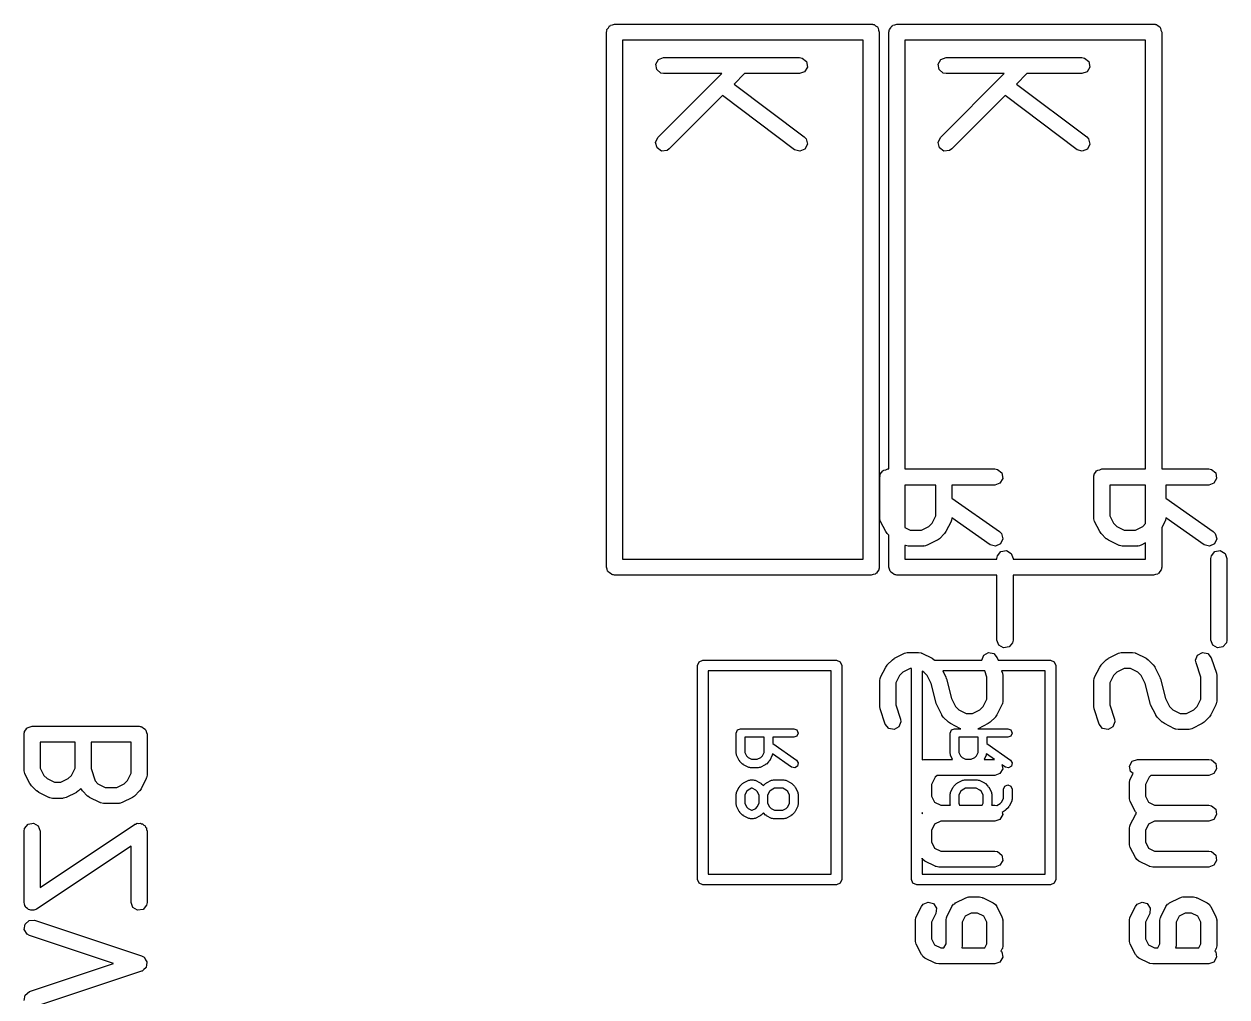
# Model space of a CAD drawing. Extents: x 0.58 to 2.6, y 0.2 to 2.14.
# Drawn here: x 2.1622 to 2.6049, y 1.7867 to 2.1447 of the extents above; entities that cross this region are included whole.
import ezdxf

# ---------------------------------------------------------------- set-up
doc = ezdxf.new("R2010")
doc.units = 0
doc.header["$MEASUREMENT"] = 0
doc.layers.add('BLACK', color=7, linetype='CONTINUOUS')

msp = doc.modelspace()

# ---------------------------------------------------------------- linework, layer by layer
at = {"layer": 'BLACK', "linetype": 'CONTINUOUS'}
for p, q in [((2.37675, 2.14274), (2.37725, 2.14333)), ((2.37725, 2.14333), (2.37763, 2.14399)), ((2.37763, 2.14399), (2.37788, 2.14409)), ((2.37788, 2.14409), (2.37805, 2.14429)), ((2.37805, 2.14429), (2.37881, 2.14442)), ((2.37881, 2.14442), (2.37953, 2.14469)), ((2.37953, 2.14469), (2.47402, 2.14469)), ((2.47402, 2.14469), (2.4744, 2.14462)), ((2.4744, 2.14462), (2.47453, 2.14464)), ((2.47453, 2.14464), (2.47464, 2.14457)), ((2.47464, 2.14457), (2.47503, 2.14451)), ((2.47503, 2.14451), (2.47561, 2.14401)), ((2.47561, 2.14401), (2.47628, 2.14363)), ((2.47628, 2.14363), (2.47637, 2.14338)), ((2.47637, 2.14338), (2.47657, 2.14321)), ((2.47657, 2.14321), (2.47671, 2.14245)), ((2.48069, 2.14274), (2.48118, 2.14333)), ((2.48118, 2.14333), (2.48157, 2.14399)), ((2.48157, 2.14399), (2.48182, 2.14409)), ((2.48182, 2.14409), (2.48199, 2.14429)), ((2.48199, 2.14429), (2.48274, 2.14442)), ((2.48274, 2.14442), (2.48346, 2.14469)), ((2.48346, 2.14469), (2.57795, 2.14469)), ((2.57795, 2.14469), (2.57834, 2.14462)), ((2.57834, 2.14462), (2.57847, 2.14464)), ((2.57847, 2.14464), (2.57858, 2.14457)), ((2.57858, 2.14457), (2.57896, 2.14451)), ((2.57896, 2.14451), (2.57955, 2.14401)), ((2.57955, 2.14401), (2.58021, 2.14363)), ((2.58021, 2.14363), (2.58031, 2.14338)), ((2.58031, 2.14338), (2.58051, 2.14321)), ((2.58051, 2.14321), (2.58064, 2.14245)), ((2.37657, 2.14173), (2.37664, 2.14212)), ((2.37657, 1.94488), (2.37657, 2.14173)), ((2.37662, 2.14225), (2.37669, 2.14236)), ((2.37664, 2.14212), (2.37662, 2.14225)), ((2.37669, 2.14236), (2.37675, 2.14274)), ((2.38248, 2.13878), (2.38248, 1.94783)), ((2.47106, 2.13878), (2.38248, 2.13878)), ((2.47106, 1.94783), (2.47106, 2.13878)), ((2.47671, 2.14245), (2.47697, 2.14173)), ((2.47697, 2.14173), (2.47697, 1.94488)), ((2.48051, 2.14173), (2.48058, 2.14212)), ((2.48051, 1.98098), (2.48051, 2.14173)), ((2.48056, 2.14225), (2.48062, 2.14236)), ((2.48058, 2.14212), (2.48056, 2.14225)), ((2.48062, 2.14236), (2.48069, 2.14274)), ((2.48642, 2.13878), (2.48642, 1.98098)), ((2.575, 2.13878), (2.48642, 2.13878)), ((2.575, 1.98098), (2.575, 2.13878)), ((2.58064, 2.14245), (2.58091, 2.14173)), ((2.58091, 2.14173), (2.58091, 1.98098)), ((2.39469, 2.12992), (2.3957, 2.13166)), ((2.39504, 2.12793), (2.39469, 2.12992)), ((2.3957, 2.13166), (2.3976, 2.13236)), ((2.3976, 2.13236), (2.4476, 2.13236)), ((2.4476, 2.13236), (2.44861, 2.13218)), ((2.44861, 2.13218), (2.45015, 2.13088)), ((2.45015, 2.13088), (2.4505, 2.12889)), ((2.49862, 2.12992), (2.49963, 2.13166)), ((2.49898, 2.12793), (2.49862, 2.12992)), ((2.49963, 2.13166), (2.50153, 2.13236)), ((2.50153, 2.13236), (2.55153, 2.13236)), ((2.55153, 2.13236), (2.55254, 2.13218)), ((2.55254, 2.13218), (2.55409, 2.13088)), ((2.55409, 2.13088), (2.55444, 2.12889)), ((2.39659, 2.12663), (2.39504, 2.12793)), ((2.39551, 2.10292), (2.41904, 2.12645)), ((2.3976, 2.12645), (2.39659, 2.12663)), ((2.41904, 2.12645), (2.3976, 2.12645)), ((2.42739, 2.12645), (2.42352, 2.12258)), ((2.4476, 2.12645), (2.42739, 2.12645)), ((2.44949, 2.12714), (2.4476, 2.12645)), ((2.4505, 2.12889), (2.44949, 2.12714)), ((2.50052, 2.12663), (2.49898, 2.12793)), ((2.49944, 2.10292), (2.52298, 2.12645)), ((2.50153, 2.12645), (2.50052, 2.12663)), ((2.52298, 2.12645), (2.50153, 2.12645)), ((2.53133, 2.12645), (2.52746, 2.12258)), ((2.55153, 2.12645), (2.53133, 2.12645)), ((2.55343, 2.12714), (2.55153, 2.12645)), ((2.55444, 2.12889), (2.55343, 2.12714)), ((2.42352, 2.12258), (2.44937, 2.10319)), ((2.52746, 2.12258), (2.5533, 2.10319)), ((2.4193, 2.11836), (2.39968, 2.09874)), ((2.44582, 2.09847), (2.4193, 2.11836)), ((2.52324, 2.11836), (2.50362, 2.09874)), ((2.54976, 2.09847), (2.52324, 2.11836)), ((2.39465, 2.10109), (2.39551, 2.10292)), ((2.44937, 2.10319), (2.45007, 2.10244)), ((2.49859, 2.10109), (2.49944, 2.10292)), ((2.5533, 2.10319), (2.55401, 2.10244)), ((2.39518, 2.09914), (2.39465, 2.10109)), ((2.39683, 2.09798), (2.39518, 2.09914)), ((2.39968, 2.09874), (2.39884, 2.09815)), ((2.44961, 2.09868), (2.44776, 2.09788)), ((2.45053, 2.10048), (2.44961, 2.09868)), ((2.45007, 2.10244), (2.45053, 2.10048)), ((2.49911, 2.09914), (2.49859, 2.10109)), ((2.50077, 2.09798), (2.49911, 2.09914)), ((2.50362, 2.09874), (2.50278, 2.09815)), ((2.55355, 2.09868), (2.55169, 2.09788)), ((2.55446, 2.10048), (2.55355, 2.09868)), ((2.55401, 2.10244), (2.55446, 2.10048)), ((2.39884, 2.09815), (2.39683, 2.09798)), ((2.44776, 2.09788), (2.44582, 2.09847)), ((2.50278, 2.09815), (2.50077, 2.09798)), ((2.55169, 2.09788), (2.54976, 2.09847)), ((2.47727, 1.97865), (2.47734, 1.97904)), ((2.47734, 1.97904), (2.47783, 1.97963)), ((2.47783, 1.97963), (2.47821, 1.98029)), ((2.47821, 1.98029), (2.47846, 1.98038)), ((2.47846, 1.98038), (2.47863, 1.98058)), ((2.47863, 1.98058), (2.47939, 1.98072)), ((2.47939, 1.98072), (2.48011, 1.98098)), ((2.48011, 1.98098), (2.48051, 1.98098)), ((2.48642, 1.98098), (2.51948, 1.98098)), ((2.51948, 1.98098), (2.52049, 1.9808)), ((2.52049, 1.9808), (2.52204, 1.9795)), ((2.52204, 1.9795), (2.52239, 1.97751)), ((2.55601, 1.97865), (2.55608, 1.97904)), ((2.55608, 1.97904), (2.55657, 1.97963)), ((2.55657, 1.97963), (2.55695, 1.98029)), ((2.55695, 1.98029), (2.5572, 1.98038)), ((2.5572, 1.98038), (2.55737, 1.98058)), ((2.55737, 1.98058), (2.55813, 1.98072)), ((2.55813, 1.98072), (2.55885, 1.98098)), ((2.55885, 1.98098), (2.575, 1.98098)), ((2.58091, 1.98098), (2.59822, 1.98098)), ((2.59822, 1.98098), (2.59923, 1.9808)), ((2.59923, 1.9808), (2.60078, 1.9795)), ((2.60078, 1.9795), (2.60113, 1.97751)), ((2.47716, 1.97803), (2.47723, 1.97841)), ((2.47716, 1.96303), (2.47716, 1.97803)), ((2.4772, 1.97854), (2.47727, 1.97865)), ((2.47723, 1.97841), (2.4772, 1.97854)), ((2.49778, 1.97507), (2.48642, 1.97507)), ((2.48642, 1.97507), (2.48642, 1.95943)), ((2.49778, 1.96373), (2.49778, 1.97507)), ((2.51948, 1.97507), (2.50369, 1.97507)), ((2.50369, 1.97507), (2.50369, 1.97019)), ((2.52138, 1.97577), (2.51948, 1.97507)), ((2.52239, 1.97751), (2.52138, 1.97577)), ((2.5559, 1.97803), (2.55597, 1.97841)), ((2.5559, 1.96303), (2.5559, 1.97803)), ((2.55594, 1.97854), (2.55601, 1.97865)), ((2.55597, 1.97841), (2.55594, 1.97854)), ((2.575, 1.97507), (2.5618, 1.97507)), ((2.5618, 1.97507), (2.5618, 1.96373)), ((2.575, 1.96086), (2.575, 1.97507)), ((2.59822, 1.97507), (2.58243, 1.97507)), ((2.58243, 1.97507), (2.58243, 1.97019)), ((2.60012, 1.97577), (2.59822, 1.97507)), ((2.60113, 1.97751), (2.60012, 1.97577)), ((2.50369, 1.97019), (2.52117, 1.95795)), ((2.58243, 1.97019), (2.59991, 1.95795)), ((2.47722, 1.96286), (2.47716, 1.96303)), ((2.47718, 1.96269), (2.47722, 1.96286)), ((2.47747, 1.96171), (2.47718, 1.96269)), ((2.47934, 1.95796), (2.47747, 1.96171)), ((2.49643, 1.96103), (2.49778, 1.96373)), ((2.50337, 1.96171), (2.5015, 1.95796)), ((2.50339, 1.96188), (2.50337, 1.96171)), ((2.50351, 1.96202), (2.50339, 1.96188)), ((2.50368, 1.96299), (2.50351, 1.96202)), ((2.51779, 1.95311), (2.50368, 1.96299)), ((2.55596, 1.96286), (2.5559, 1.96303)), ((2.55592, 1.96269), (2.55596, 1.96286)), ((2.55621, 1.96171), (2.55592, 1.96269)), ((2.55808, 1.95796), (2.55621, 1.96171)), ((2.5618, 1.96373), (2.56315, 1.96103)), ((2.58211, 1.96171), (2.58091, 1.95929)), ((2.58213, 1.96188), (2.58211, 1.96171)), ((2.58225, 1.96202), (2.58213, 1.96188)), ((2.58242, 1.96299), (2.58225, 1.96202)), ((2.59653, 1.95311), (2.58242, 1.96299)), ((2.47939, 1.95792), (2.47934, 1.95796)), ((2.4799, 1.95719), (2.47939, 1.95792)), ((2.48051, 1.95658), (2.4799, 1.95719)), ((2.48642, 1.95943), (2.48831, 1.95848)), ((2.48831, 1.95848), (2.49254, 1.95848)), ((2.49254, 1.95848), (2.49523, 1.95983)), ((2.49523, 1.95983), (2.49643, 1.96103)), ((2.50095, 1.95719), (2.49907, 1.95532)), ((2.50097, 1.95725), (2.50095, 1.95719)), ((2.5015, 1.95796), (2.50097, 1.95725)), ((2.52117, 1.95795), (2.5219, 1.95722)), ((2.5219, 1.95722), (2.52242, 1.95527)), ((2.55813, 1.95792), (2.55808, 1.95796)), ((2.55864, 1.95719), (2.55813, 1.95792)), ((2.56051, 1.95532), (2.55864, 1.95719)), ((2.56315, 1.96103), (2.56435, 1.95983)), ((2.56435, 1.95983), (2.56705, 1.95848)), ((2.56705, 1.95848), (2.57128, 1.95848)), ((2.57128, 1.95848), (2.57397, 1.95983)), ((2.57397, 1.95983), (2.575, 1.96086)), ((2.58091, 1.95929), (2.58091, 1.94488)), ((2.59991, 1.95795), (2.60064, 1.95722)), ((2.60064, 1.95722), (2.60116, 1.95527)), ((2.48051, 1.94488), (2.48051, 1.95658)), ((2.48646, 1.95287), (2.48642, 1.95287)), ((2.48642, 1.95287), (2.48642, 1.94783)), ((2.4866, 1.95276), (2.48646, 1.95287)), ((2.48761, 1.95258), (2.4866, 1.95276)), ((2.49323, 1.95258), (2.48761, 1.95258)), ((2.4934, 1.95264), (2.49323, 1.95258)), ((2.49357, 1.9526), (2.4934, 1.95264)), ((2.49455, 1.95289), (2.49357, 1.9526)), ((2.4983, 1.95476), (2.49455, 1.95289)), ((2.49835, 1.95481), (2.4983, 1.95476)), ((2.49907, 1.95532), (2.49835, 1.95481)), ((2.51974, 1.95259), (2.51779, 1.95311)), ((2.52157, 1.95344), (2.51974, 1.95259)), ((2.52242, 1.95527), (2.52157, 1.95344)), ((2.56057, 1.95529), (2.56051, 1.95532)), ((2.56128, 1.95476), (2.56057, 1.95529)), ((2.56503, 1.95289), (2.56128, 1.95476)), ((2.5652, 1.95287), (2.56503, 1.95289)), ((2.56534, 1.95276), (2.5652, 1.95287)), ((2.56635, 1.95258), (2.56534, 1.95276)), ((2.57197, 1.95258), (2.56635, 1.95258)), ((2.57214, 1.95264), (2.57197, 1.95258)), ((2.57231, 1.9526), (2.57214, 1.95264)), ((2.57329, 1.95289), (2.57231, 1.9526)), ((2.575, 1.95374), (2.57329, 1.95289)), ((2.575, 1.94783), (2.575, 1.95374)), ((2.59848, 1.95259), (2.59653, 1.95311)), ((2.60031, 1.95344), (2.59848, 1.95259)), ((2.60116, 1.95527), (2.60031, 1.95344)), ((2.52028, 1.94803), (2.52046, 1.94904)), ((2.52028, 1.94783), (2.52028, 1.94803)), ((2.52046, 1.94904), (2.52175, 1.95059)), ((2.52175, 1.95059), (2.52374, 1.95094)), ((2.52374, 1.95094), (2.52549, 1.94993)), ((2.52549, 1.94993), (2.52618, 1.94803)), ((2.52618, 1.94803), (2.52618, 1.94783)), ((2.59902, 1.94803), (2.5992, 1.94904)), ((2.59902, 1.91804), (2.59902, 1.94803)), ((2.5992, 1.94904), (2.60049, 1.95059)), ((2.60049, 1.95059), (2.60248, 1.95094)), ((2.60248, 1.95094), (2.60423, 1.94993)), ((2.60423, 1.94993), (2.60492, 1.94803)), ((2.60492, 1.94803), (2.60492, 1.91804)), ((2.37684, 1.94416), (2.37657, 1.94488)), ((2.37697, 1.94341), (2.37684, 1.94416)), ((2.38248, 1.94783), (2.47106, 1.94783)), ((2.47679, 1.94387), (2.4763, 1.94328)), ((2.47686, 1.94426), (2.47679, 1.94387)), ((2.47692, 1.94437), (2.47686, 1.94426)), ((2.47697, 1.94488), (2.4769, 1.9445)), ((2.4769, 1.9445), (2.47692, 1.94437)), ((2.48077, 1.94416), (2.48051, 1.94488)), ((2.48091, 1.94341), (2.48077, 1.94416)), ((2.48642, 1.94783), (2.52028, 1.94783)), ((2.52618, 1.94783), (2.575, 1.94783)), ((2.58073, 1.94387), (2.58023, 1.94328)), ((2.5808, 1.94426), (2.58073, 1.94387)), ((2.58086, 1.94437), (2.5808, 1.94426)), ((2.58091, 1.94488), (2.58084, 1.9445)), ((2.58084, 1.9445), (2.58086, 1.94437)), ((2.37717, 1.94323), (2.37697, 1.94341)), ((2.37727, 1.94298), (2.37717, 1.94323)), ((2.37793, 1.9426), (2.37727, 1.94298)), ((2.37852, 1.94211), (2.37793, 1.9426)), ((2.3789, 1.94204), (2.37852, 1.94211)), ((2.37901, 1.94197), (2.3789, 1.94204)), ((2.37914, 1.942), (2.37901, 1.94197)), ((2.37953, 1.94193), (2.37914, 1.942)), ((2.47402, 1.94193), (2.37953, 1.94193)), ((2.47474, 1.94219), (2.47402, 1.94193)), ((2.47549, 1.94232), (2.47474, 1.94219)), ((2.47566, 1.94253), (2.47549, 1.94232)), ((2.47591, 1.94262), (2.47566, 1.94253)), ((2.4763, 1.94328), (2.47591, 1.94262)), ((2.48111, 1.94323), (2.48091, 1.94341)), ((2.4812, 1.94298), (2.48111, 1.94323)), ((2.48187, 1.9426), (2.4812, 1.94298)), ((2.48245, 1.94211), (2.48187, 1.9426)), ((2.48284, 1.94204), (2.48245, 1.94211)), ((2.48295, 1.94197), (2.48284, 1.94204)), ((2.48308, 1.942), (2.48295, 1.94197)), ((2.48346, 1.94193), (2.48308, 1.942)), ((2.52028, 1.94193), (2.48346, 1.94193)), ((2.52028, 1.91804), (2.52028, 1.94193)), ((2.57795, 1.94193), (2.52618, 1.94193)), ((2.52618, 1.94193), (2.52618, 1.91804)), ((2.57867, 1.94219), (2.57795, 1.94193)), ((2.57943, 1.94232), (2.57867, 1.94219)), ((2.5796, 1.94253), (2.57943, 1.94232)), ((2.57985, 1.94262), (2.5796, 1.94253)), ((2.58023, 1.94328), (2.57985, 1.94262)), ((2.52097, 1.91614), (2.52028, 1.91804)), ((2.52601, 1.91703), (2.52471, 1.91548)), ((2.52618, 1.91804), (2.52601, 1.91703)), ((2.59971, 1.91614), (2.59902, 1.91804)), ((2.60475, 1.91703), (2.60345, 1.91548)), ((2.60492, 1.91804), (2.60475, 1.91703)), ((2.48254, 1.9113), (2.48629, 1.91318)), ((2.48629, 1.91318), (2.48727, 1.91347)), ((2.48727, 1.91347), (2.48744, 1.91343)), ((2.48744, 1.91343), (2.48761, 1.91349)), ((2.48761, 1.91349), (2.49136, 1.91349)), ((2.49136, 1.91349), (2.49237, 1.91331)), ((2.49237, 1.91331), (2.4925, 1.9132)), ((2.4925, 1.9132), (2.49268, 1.91318)), ((2.49268, 1.91318), (2.49643, 1.9113)), ((2.5154, 1.9125), (2.51717, 1.91346)), ((2.51717, 1.91346), (2.51915, 1.91305)), ((2.51915, 1.91305), (2.52041, 1.91147)), ((2.52272, 1.91513), (2.52097, 1.91614)), ((2.52471, 1.91548), (2.52272, 1.91513)), ((2.56128, 1.9113), (2.56503, 1.91318)), ((2.56503, 1.91318), (2.56601, 1.91347)), ((2.56601, 1.91347), (2.56618, 1.91343)), ((2.56618, 1.91343), (2.56635, 1.91349)), ((2.56635, 1.91349), (2.5701, 1.91349)), ((2.5701, 1.91349), (2.57111, 1.91331)), ((2.57111, 1.91331), (2.57124, 1.9132)), ((2.57124, 1.9132), (2.57142, 1.91318)), ((2.57142, 1.91318), (2.57517, 1.9113)), ((2.59414, 1.9125), (2.59591, 1.91346)), ((2.59591, 1.91346), (2.59789, 1.91305)), ((2.59789, 1.91305), (2.59915, 1.91147)), ((2.60146, 1.91513), (2.59971, 1.91614)), ((2.60345, 1.91548), (2.60146, 1.91513)), ((2.41004, 1.90866), (2.41062, 1.91005)), ((2.41004, 1.82992), (2.41004, 1.90866)), ((2.41062, 1.91005), (2.41201, 1.91063)), ((2.41201, 1.91063), (2.46122, 1.91063)), ((2.46122, 1.91063), (2.46261, 1.91005)), ((2.46261, 1.91005), (2.46319, 1.90866)), ((2.46319, 1.90866), (2.46319, 1.82992)), ((2.47934, 1.90811), (2.47987, 1.90882)), ((2.47987, 1.90882), (2.4799, 1.90887)), ((2.4799, 1.90887), (2.48177, 1.91075)), ((2.48177, 1.91075), (2.4825, 1.91126)), ((2.4825, 1.91126), (2.48254, 1.9113)), ((2.49643, 1.9113), (2.49714, 1.91078)), ((2.49714, 1.91078), (2.4972, 1.91075)), ((2.4972, 1.91075), (2.49732, 1.91063)), ((2.49732, 1.91063), (2.51466, 1.91063)), ((2.51466, 1.91063), (2.5154, 1.9125)), ((2.52041, 1.91147), (2.52069, 1.91063)), ((2.52069, 1.91063), (2.53996, 1.91063)), ((2.53996, 1.91063), (2.54135, 1.91005)), ((2.54135, 1.91005), (2.54193, 1.90866)), ((2.54193, 1.90866), (2.54193, 1.82992)), ((2.55808, 1.90811), (2.55861, 1.90882)), ((2.55861, 1.90882), (2.55864, 1.90887)), ((2.55864, 1.90887), (2.56051, 1.91075)), ((2.56051, 1.91075), (2.56124, 1.91126)), ((2.56124, 1.91126), (2.56128, 1.9113)), ((2.57517, 1.9113), (2.57588, 1.91078)), ((2.57588, 1.91078), (2.57594, 1.91075)), ((2.57594, 1.91075), (2.57781, 1.90887)), ((2.57781, 1.90887), (2.57832, 1.90815)), ((2.57832, 1.90815), (2.57837, 1.90811)), ((2.59339, 1.91062), (2.59414, 1.9125)), ((2.59355, 1.9096), (2.59339, 1.91062)), ((2.59527, 1.90443), (2.59355, 1.9096)), ((2.59915, 1.91147), (2.60102, 1.90585)), ((2.41398, 1.90669), (2.41398, 1.83189)), ((2.45925, 1.90669), (2.41398, 1.90669)), ((2.45925, 1.83189), (2.45925, 1.90669)), ((2.47716, 1.90304), (2.47734, 1.90405)), ((2.47734, 1.90405), (2.47745, 1.90418)), ((2.47745, 1.90418), (2.47747, 1.90436)), ((2.47747, 1.90436), (2.47934, 1.90811)), ((2.48441, 1.90504), (2.48306, 1.90234)), ((2.48561, 1.90623), (2.48441, 1.90504)), ((2.48831, 1.90758), (2.48561, 1.90623)), ((2.48878, 1.90758), (2.48831, 1.90758)), ((2.48878, 1.82992), (2.48878, 1.90758)), ((2.49336, 1.90623), (2.49272, 1.90656)), ((2.49272, 1.90656), (2.49272, 1.87393)), ((2.49456, 1.90504), (2.49336, 1.90623)), ((2.49607, 1.90201), (2.49456, 1.90504)), ((2.50033, 1.90669), (2.5015, 1.90436)), ((2.51577, 1.90669), (2.50033, 1.90669)), ((2.5015, 1.90436), (2.50164, 1.90387)), ((2.50164, 1.90387), (2.50172, 1.90375)), ((2.50172, 1.90375), (2.50352, 1.89657)), ((2.51653, 1.90443), (2.51577, 1.90669)), ((2.51653, 1.89624), (2.51653, 1.90443)), ((2.522, 1.90669), (2.52228, 1.90585)), ((2.53799, 1.90669), (2.522, 1.90669)), ((2.52228, 1.90585), (2.52241, 1.90497)), ((2.52241, 1.90497), (2.52243, 1.90491)), ((2.52243, 1.90491), (2.52243, 1.89554)), ((2.53799, 1.83189), (2.53799, 1.90669)), ((2.5559, 1.90304), (2.55608, 1.90405)), ((2.55608, 1.90405), (2.55619, 1.90418)), ((2.55619, 1.90418), (2.55621, 1.90436)), ((2.55621, 1.90436), (2.55808, 1.90811)), ((2.56315, 1.90504), (2.5618, 1.90234)), ((2.56435, 1.90623), (2.56315, 1.90504)), ((2.56705, 1.90758), (2.56435, 1.90623)), ((2.5694, 1.90758), (2.56705, 1.90758)), ((2.5721, 1.90623), (2.5694, 1.90758)), ((2.5733, 1.90504), (2.5721, 1.90623)), ((2.57481, 1.90201), (2.5733, 1.90504)), ((2.57837, 1.90811), (2.58024, 1.90436)), ((2.58024, 1.90436), (2.58039, 1.90387)), ((2.58039, 1.90387), (2.58046, 1.90375)), ((2.58046, 1.90375), (2.58226, 1.89657)), ((2.59527, 1.89624), (2.59527, 1.90443)), ((2.60102, 1.90585), (2.60115, 1.90497)), ((2.60115, 1.90497), (2.60117, 1.90491)), ((2.60117, 1.90491), (2.60117, 1.89554)), ((2.47716, 1.89366), (2.47716, 1.90304)), ((2.48306, 1.90234), (2.48306, 1.89414)), ((2.49787, 1.89482), (2.49607, 1.90201)), ((2.5559, 1.89366), (2.5559, 1.90304)), ((2.5618, 1.90234), (2.5618, 1.89414)), ((2.57661, 1.89482), (2.57481, 1.90201)), ((2.50352, 1.89657), (2.50503, 1.89354)), ((2.51518, 1.89354), (2.51653, 1.89624)), ((2.52243, 1.89554), (2.52226, 1.89453)), ((2.58226, 1.89657), (2.58378, 1.89354)), ((2.59392, 1.89354), (2.59527, 1.89624)), ((2.60117, 1.89554), (2.601, 1.89453)), ((2.47718, 1.8936), (2.47716, 1.89366)), ((2.47731, 1.89273), (2.47718, 1.8936)), ((2.47918, 1.88711), (2.47731, 1.89273)), ((2.48306, 1.89414), (2.48479, 1.88897)), ((2.49795, 1.89471), (2.49787, 1.89482)), ((2.49809, 1.89422), (2.49795, 1.89471)), ((2.49997, 1.89047), (2.49809, 1.89422)), ((2.50001, 1.89042), (2.49997, 1.89047)), ((2.50052, 1.8897), (2.50001, 1.89042)), ((2.50503, 1.89354), (2.50623, 1.89234)), ((2.50623, 1.89234), (2.50893, 1.89099)), ((2.50893, 1.89099), (2.51128, 1.89099)), ((2.51128, 1.89099), (2.51398, 1.89234)), ((2.51398, 1.89234), (2.51518, 1.89354)), ((2.52025, 1.89047), (2.51972, 1.88976)), ((2.52212, 1.89422), (2.52025, 1.89047)), ((2.52214, 1.89439), (2.52212, 1.89422)), ((2.52226, 1.89453), (2.52214, 1.89439)), ((2.55592, 1.8936), (2.5559, 1.89366)), ((2.55605, 1.89273), (2.55592, 1.8936)), ((2.55792, 1.88711), (2.55605, 1.89273)), ((2.5618, 1.89414), (2.56353, 1.88897)), ((2.57669, 1.89471), (2.57661, 1.89482)), ((2.57683, 1.89422), (2.57669, 1.89471)), ((2.57871, 1.89047), (2.57683, 1.89422)), ((2.57875, 1.89042), (2.57871, 1.89047)), ((2.57926, 1.8897), (2.57875, 1.89042)), ((2.58378, 1.89354), (2.58497, 1.89234)), ((2.58497, 1.89234), (2.58767, 1.89099)), ((2.58767, 1.89099), (2.59003, 1.89099)), ((2.59003, 1.89099), (2.59272, 1.89234)), ((2.59272, 1.89234), (2.59392, 1.89354)), ((2.59899, 1.89047), (2.59846, 1.88976)), ((2.60086, 1.89422), (2.59899, 1.89047)), ((2.60088, 1.89439), (2.60086, 1.89422)), ((2.601, 1.89453), (2.60088, 1.89439)), ((2.16367, 1.88591), (2.16443, 1.88604)), ((2.16443, 1.88604), (2.16515, 1.8863)), ((2.16515, 1.8863), (2.20452, 1.8863)), ((2.20452, 1.8863), (2.2049, 1.88624)), ((2.2049, 1.88624), (2.20503, 1.88626)), ((2.20503, 1.88626), (2.20515, 1.88619)), ((2.20515, 1.88619), (2.20553, 1.88613)), ((2.20553, 1.88613), (2.20612, 1.88563)), ((2.48044, 1.88552), (2.47918, 1.88711)), ((2.4842, 1.88608), (2.48242, 1.88512)), ((2.48494, 1.88796), (2.4842, 1.88608)), ((2.48479, 1.88897), (2.48494, 1.88796)), ((2.50239, 1.88783), (2.50052, 1.8897)), ((2.50245, 1.8878), (2.50239, 1.88783)), ((2.50316, 1.88727), (2.50245, 1.8878)), ((2.50691, 1.8854), (2.50316, 1.88727)), ((2.51705, 1.88727), (2.5133, 1.8854)), ((2.5171, 1.88732), (2.51705, 1.88727)), ((2.51782, 1.88783), (2.5171, 1.88732)), ((2.51969, 1.8897), (2.51782, 1.88783)), ((2.51972, 1.88976), (2.51969, 1.8897)), ((2.55918, 1.88552), (2.55792, 1.88711)), ((2.56294, 1.88608), (2.56116, 1.88512)), ((2.56368, 1.88796), (2.56294, 1.88608)), ((2.56353, 1.88897), (2.56368, 1.88796)), ((2.58114, 1.88783), (2.57926, 1.8897)), ((2.58119, 1.8878), (2.58114, 1.88783)), ((2.5819, 1.88727), (2.58119, 1.8878)), ((2.58565, 1.8854), (2.5819, 1.88727)), ((2.59579, 1.88727), (2.59204, 1.8854)), ((2.59584, 1.88732), (2.59579, 1.88727)), ((2.59656, 1.88783), (2.59584, 1.88732)), ((2.59843, 1.8897), (2.59656, 1.88783)), ((2.59846, 1.88976), (2.59843, 1.8897)), ((2.1622, 1.88335), (2.16227, 1.88374)), ((2.1622, 1.87023), (2.1622, 1.88335)), ((2.16224, 1.88386), (2.16231, 1.88398)), ((2.16227, 1.88374), (2.16224, 1.88386)), ((2.16231, 1.88398), (2.16238, 1.88436)), ((2.16238, 1.88436), (2.16287, 1.88495)), ((2.16287, 1.88495), (2.16325, 1.88561)), ((2.16325, 1.88561), (2.1635, 1.88571)), ((2.1635, 1.88571), (2.16367, 1.88591)), ((2.20612, 1.88563), (2.20678, 1.88525)), ((2.20678, 1.88525), (2.20687, 1.885)), ((2.20687, 1.885), (2.20708, 1.88483)), ((2.20708, 1.88483), (2.20721, 1.88407)), ((2.20721, 1.88407), (2.20747, 1.88335)), ((2.20747, 1.88335), (2.20747, 1.86835)), ((2.4243, 1.88382), (2.42476, 1.88493)), ((2.4243, 1.87632), (2.4243, 1.88382)), ((2.42476, 1.88493), (2.42587, 1.8854)), ((2.42587, 1.8854), (2.44556, 1.8854)), ((2.43461, 1.88225), (2.42745, 1.88225)), ((2.42745, 1.88225), (2.42745, 1.87669)), ((2.43461, 1.87669), (2.43461, 1.88225)), ((2.44556, 1.88225), (2.43776, 1.88225)), ((2.43776, 1.88225), (2.43776, 1.87995)), ((2.44556, 1.8854), (2.44667, 1.88493)), ((2.44667, 1.88271), (2.44556, 1.88225)), ((2.44667, 1.88493), (2.44713, 1.88382)), ((2.44713, 1.88382), (2.44667, 1.88271)), ((2.48242, 1.88512), (2.48044, 1.88552)), ((2.50304, 1.88382), (2.5035, 1.88493)), ((2.50304, 1.87632), (2.50304, 1.88382)), ((2.5035, 1.88493), (2.50461, 1.8854)), ((2.50461, 1.8854), (2.50693, 1.8854)), ((2.51335, 1.88225), (2.50619, 1.88225)), ((2.50619, 1.88225), (2.50619, 1.87669)), ((2.50693, 1.8854), (2.50691, 1.8854)), ((2.5133, 1.8854), (2.51329, 1.8854)), ((2.51329, 1.8854), (2.5243, 1.8854)), ((2.51335, 1.87669), (2.51335, 1.88225)), ((2.5243, 1.88225), (2.5165, 1.88225)), ((2.5165, 1.88225), (2.5165, 1.87995)), ((2.5243, 1.8854), (2.52541, 1.88493)), ((2.52541, 1.88271), (2.5243, 1.88225)), ((2.52541, 1.88493), (2.52587, 1.88382)), ((2.52587, 1.88382), (2.52541, 1.88271)), ((2.56116, 1.88512), (2.55918, 1.88552)), ((2.58583, 1.88538), (2.58565, 1.8854)), ((2.58596, 1.88526), (2.58583, 1.88538)), ((2.58697, 1.88509), (2.58596, 1.88526)), ((2.59072, 1.88509), (2.58697, 1.88509)), ((2.59089, 1.88515), (2.59072, 1.88509)), ((2.59106, 1.88511), (2.59089, 1.88515)), ((2.59204, 1.8854), (2.59106, 1.88511)), ((2.18095, 1.8804), (2.1681, 1.8804)), ((2.1681, 1.8804), (2.1681, 1.87093)), ((2.18095, 1.87093), (2.18095, 1.8804)), ((2.20157, 1.8804), (2.18685, 1.8804)), ((2.18685, 1.8804), (2.18685, 1.87071)), ((2.20157, 1.86905), (2.20157, 1.8804)), ((2.43776, 1.87995), (2.44646, 1.87386)), ((2.5165, 1.87995), (2.5252, 1.87386)), ((2.42444, 1.87598), (2.4243, 1.87632)), ((2.42446, 1.87562), (2.42444, 1.87598)), ((2.4254, 1.87374), (2.42446, 1.87562)), ((2.4256, 1.87357), (2.4254, 1.87374)), ((2.4257, 1.87333), (2.4256, 1.87357)), ((2.42663, 1.8724), (2.4257, 1.87333)), ((2.42745, 1.87669), (2.4281, 1.87538)), ((2.4281, 1.87538), (2.42868, 1.8748)), ((2.42868, 1.8748), (2.42999, 1.87415)), ((2.42999, 1.87415), (2.43206, 1.87415)), ((2.43206, 1.87415), (2.43338, 1.8748)), ((2.43338, 1.8748), (2.43395, 1.87538)), ((2.43395, 1.87538), (2.43461, 1.87669)), ((2.43636, 1.87333), (2.43542, 1.8724)), ((2.43646, 1.87357), (2.43636, 1.87333)), ((2.43665, 1.87374), (2.43646, 1.87357)), ((2.43759, 1.87562), (2.43665, 1.87374)), ((2.43762, 1.87598), (2.43759, 1.87562)), ((2.43769, 1.87616), (2.43762, 1.87598)), ((2.44465, 1.87128), (2.43769, 1.87616)), ((2.44646, 1.87386), (2.44711, 1.87285)), ((2.44711, 1.87285), (2.44685, 1.87167)), ((2.49272, 1.87393), (2.49323, 1.87412)), ((2.49323, 1.87412), (2.50395, 1.87412)), ((2.50318, 1.87598), (2.50304, 1.87632)), ((2.5032, 1.87562), (2.50318, 1.87598)), ((2.50395, 1.87412), (2.5032, 1.87562)), ((2.50619, 1.87669), (2.50684, 1.87538)), ((2.50684, 1.87538), (2.50742, 1.8748)), ((2.50742, 1.8748), (2.50873, 1.87415)), ((2.50873, 1.87415), (2.5108, 1.87415)), ((2.5108, 1.87415), (2.51212, 1.8748)), ((2.51212, 1.8748), (2.51269, 1.87538)), ((2.51269, 1.87538), (2.51335, 1.87669)), ((2.51633, 1.87562), (2.51558, 1.87412)), ((2.51558, 1.87412), (2.51934, 1.87412)), ((2.51636, 1.87598), (2.51633, 1.87562)), ((2.51643, 1.87616), (2.51636, 1.87598)), ((2.51934, 1.87412), (2.51643, 1.87616)), ((2.5252, 1.87386), (2.52585, 1.87285)), ((2.52585, 1.87285), (2.52559, 1.87167)), ((2.56907, 1.87168), (2.57008, 1.87343)), ((2.57008, 1.87343), (2.57197, 1.87412)), ((2.57197, 1.87412), (2.59822, 1.87412)), ((2.59822, 1.87412), (2.59923, 1.87394)), ((2.59923, 1.87394), (2.60078, 1.87264)), ((2.16226, 1.87006), (2.1622, 1.87023)), ((2.16222, 1.86989), (2.16226, 1.87006)), ((2.16251, 1.86891), (2.16222, 1.86989)), ((2.16438, 1.86516), (2.16251, 1.86891)), ((2.1681, 1.87093), (2.16945, 1.86823)), ((2.1796, 1.86823), (2.18095, 1.87093)), ((2.18685, 1.87071), (2.18835, 1.8662)), ((2.20022, 1.86635), (2.20157, 1.86905)), ((2.20747, 1.86835), (2.2073, 1.86734)), ((2.42687, 1.8723), (2.42663, 1.8724)), ((2.42704, 1.8721), (2.42687, 1.8723)), ((2.42892, 1.87116), (2.42704, 1.8721)), ((2.42928, 1.87114), (2.42892, 1.87116)), ((2.42962, 1.871), (2.42928, 1.87114)), ((2.43243, 1.871), (2.42962, 1.871)), ((2.43277, 1.87114), (2.43243, 1.871)), ((2.43314, 1.87116), (2.43277, 1.87114)), ((2.43501, 1.8721), (2.43314, 1.87116)), ((2.43518, 1.8723), (2.43501, 1.8721)), ((2.43542, 1.8724), (2.43518, 1.8723)), ((2.44583, 1.87102), (2.44465, 1.87128)), ((2.44685, 1.87167), (2.44583, 1.87102)), ((2.52138, 1.8689), (2.51948, 1.86821)), ((2.52239, 1.87065), (2.52138, 1.8689)), ((2.52339, 1.87128), (2.52212, 1.87217)), ((2.52212, 1.87217), (2.52239, 1.87065)), ((2.52457, 1.87102), (2.52339, 1.87128)), ((2.52559, 1.87167), (2.52457, 1.87102)), ((2.56942, 1.86969), (2.56907, 1.87168)), ((2.56933, 1.86686), (2.57035, 1.8689)), ((2.57035, 1.8689), (2.56942, 1.86969)), ((2.60012, 1.8689), (2.59822, 1.86821)), ((2.60113, 1.87065), (2.60012, 1.8689)), ((2.60078, 1.87264), (2.60113, 1.87065)), ((2.16443, 1.86511), (2.16438, 1.86516)), ((2.16494, 1.86439), (2.16443, 1.86511)), ((2.16681, 1.86252), (2.16494, 1.86439)), ((2.16945, 1.86823), (2.17065, 1.86703)), ((2.17065, 1.86703), (2.17335, 1.86568)), ((2.17335, 1.86568), (2.1757, 1.86568)), ((2.1757, 1.86568), (2.1784, 1.86703)), ((2.1784, 1.86703), (2.1796, 1.86823)), ((2.18835, 1.8662), (2.1894, 1.86516)), ((2.1894, 1.86516), (2.19209, 1.86381)), ((2.19632, 1.86381), (2.19902, 1.86516)), ((2.19902, 1.86516), (2.20022, 1.86635)), ((2.20716, 1.86703), (2.20529, 1.86328)), ((2.20718, 1.86721), (2.20716, 1.86703)), ((2.2073, 1.86734), (2.20718, 1.86721)), ((2.42446, 1.86203), (2.4254, 1.8639)), ((2.4254, 1.8639), (2.4256, 1.86407)), ((2.4256, 1.86407), (2.4257, 1.86431)), ((2.4257, 1.86431), (2.42663, 1.86525)), ((2.42663, 1.86525), (2.42687, 1.86535)), ((2.42687, 1.86535), (2.42704, 1.86554)), ((2.42704, 1.86554), (2.42892, 1.86648)), ((2.42892, 1.86648), (2.42928, 1.86651)), ((2.42928, 1.86651), (2.42962, 1.86665)), ((2.42962, 1.86665), (2.43056, 1.86665)), ((2.43056, 1.86665), (2.4309, 1.86651)), ((2.4309, 1.86651), (2.43126, 1.86648)), ((2.43126, 1.86648), (2.43314, 1.86554)), ((2.43314, 1.86554), (2.43331, 1.86535)), ((2.43331, 1.86535), (2.43355, 1.86525)), ((2.43355, 1.86525), (2.43431, 1.86449)), ((2.43431, 1.86449), (2.43507, 1.86525)), ((2.43507, 1.86525), (2.43531, 1.86535)), ((2.43531, 1.86535), (2.43548, 1.86554)), ((2.43548, 1.86554), (2.43735, 1.86648)), ((2.43735, 1.86648), (2.43772, 1.86651)), ((2.43772, 1.86651), (2.43806, 1.86665)), ((2.43806, 1.86665), (2.44181, 1.86665)), ((2.44181, 1.86665), (2.44215, 1.86651)), ((2.44215, 1.86651), (2.44251, 1.86648)), ((2.44251, 1.86648), (2.44439, 1.86554)), ((2.44439, 1.86554), (2.44456, 1.86535)), ((2.44456, 1.86535), (2.4448, 1.86525)), ((2.4448, 1.86525), (2.44573, 1.86431)), ((2.44573, 1.86431), (2.44583, 1.86407)), ((2.44583, 1.86407), (2.44603, 1.8639)), ((2.44603, 1.8639), (2.44697, 1.86203)), ((2.49754, 1.86754), (2.49619, 1.86484)), ((2.49619, 1.86484), (2.49619, 1.86061)), ((2.49821, 1.86821), (2.49754, 1.86754)), ((2.51948, 1.86821), (2.49821, 1.86821)), ((2.5032, 1.86203), (2.50414, 1.8639)), ((2.50414, 1.8639), (2.50434, 1.86407)), ((2.50434, 1.86407), (2.50444, 1.86431)), ((2.50444, 1.86431), (2.50537, 1.86525)), ((2.50537, 1.86525), (2.50561, 1.86535)), ((2.50561, 1.86535), (2.50578, 1.86554)), ((2.50578, 1.86554), (2.50766, 1.86648)), ((2.50766, 1.86648), (2.50802, 1.86651)), ((2.50802, 1.86651), (2.50836, 1.86665)), ((2.50836, 1.86665), (2.51305, 1.86665)), ((2.51305, 1.86665), (2.51339, 1.86651)), ((2.51339, 1.86651), (2.51375, 1.86648)), ((2.51375, 1.86648), (2.51563, 1.86554)), ((2.51563, 1.86554), (2.5158, 1.86535)), ((2.5158, 1.86535), (2.51604, 1.86525)), ((2.51604, 1.86525), (2.51697, 1.86431)), ((2.51697, 1.86431), (2.51707, 1.86407)), ((2.51707, 1.86407), (2.51727, 1.8639)), ((2.51727, 1.8639), (2.51821, 1.86203)), ((2.52272, 1.8632), (2.52318, 1.86431)), ((2.52318, 1.86431), (2.5243, 1.86477)), ((2.5243, 1.86477), (2.52541, 1.86431)), ((2.52541, 1.86431), (2.52587, 1.8632)), ((2.56902, 1.86554), (2.5692, 1.86655)), ((2.56902, 1.85992), (2.56902, 1.86554)), ((2.5692, 1.86655), (2.56931, 1.86669)), ((2.56931, 1.86669), (2.56933, 1.86686)), ((2.57628, 1.86754), (2.57493, 1.86484)), ((2.57493, 1.86484), (2.57493, 1.86061)), ((2.57695, 1.86821), (2.57628, 1.86754)), ((2.59822, 1.86821), (2.57695, 1.86821)), ((2.16687, 1.86249), (2.16681, 1.86252)), ((2.16758, 1.86196), (2.16687, 1.86249)), ((2.17133, 1.86009), (2.16758, 1.86196)), ((2.1715, 1.86007), (2.17133, 1.86009)), ((2.17164, 1.85996), (2.1715, 1.86007)), ((2.17265, 1.85978), (2.17164, 1.85996)), ((2.1764, 1.85978), (2.17265, 1.85978)), ((2.17656, 1.85984), (2.1764, 1.85978)), ((2.17674, 1.8598), (2.17656, 1.85984)), ((2.17772, 1.86009), (2.17674, 1.8598)), ((2.18147, 1.86196), (2.17772, 1.86009)), ((2.18151, 1.86201), (2.18147, 1.86196)), ((2.18224, 1.86252), (2.18151, 1.86201)), ((2.18309, 1.86338), (2.18224, 1.86252)), ((2.1831, 1.86336), (2.18309, 1.86338)), ((2.18368, 1.86252), (2.1831, 1.86336)), ((2.18556, 1.86064), (2.18368, 1.86252)), ((2.18562, 1.86061), (2.18556, 1.86064)), ((2.18633, 1.86009), (2.18562, 1.86061)), ((2.19008, 1.85821), (2.18633, 1.86009)), ((2.19209, 1.86381), (2.19632, 1.86381)), ((2.20209, 1.86009), (2.19834, 1.85821)), ((2.20214, 1.86014), (2.20209, 1.86009)), ((2.20286, 1.86064), (2.20214, 1.86014)), ((2.20473, 1.86252), (2.20286, 1.86064)), ((2.20476, 1.86257), (2.20473, 1.86252)), ((2.20529, 1.86328), (2.20476, 1.86257)), ((2.4243, 1.86132), (2.42444, 1.86166)), ((2.4243, 1.85757), (2.4243, 1.86132)), ((2.42444, 1.86166), (2.42446, 1.86203)), ((2.4281, 1.86227), (2.42745, 1.86095)), ((2.42745, 1.86095), (2.42745, 1.85795)), ((2.42868, 1.86284), (2.4281, 1.86227)), ((2.42999, 1.8635), (2.42868, 1.86284)), ((2.43019, 1.8635), (2.42999, 1.8635)), ((2.4315, 1.86284), (2.43019, 1.8635)), ((2.43208, 1.86227), (2.4315, 1.86284)), ((2.43273, 1.86095), (2.43208, 1.86227)), ((2.43273, 1.85795), (2.43273, 1.86095)), ((2.43654, 1.86227), (2.43588, 1.86095)), ((2.43588, 1.86095), (2.43588, 1.85795)), ((2.43712, 1.86284), (2.43654, 1.86227)), ((2.43843, 1.8635), (2.43712, 1.86284)), ((2.44144, 1.8635), (2.43843, 1.8635)), ((2.44275, 1.86284), (2.44144, 1.8635)), ((2.44333, 1.86227), (2.44275, 1.86284)), ((2.44398, 1.86095), (2.44333, 1.86227)), ((2.44398, 1.85795), (2.44398, 1.86095)), ((2.44697, 1.86203), (2.44699, 1.86166)), ((2.44699, 1.86166), (2.44713, 1.86132)), ((2.44713, 1.86132), (2.44713, 1.85757)), ((2.49619, 1.86061), (2.49731, 1.85837)), ((2.50304, 1.86132), (2.50318, 1.86166)), ((2.50304, 1.85757), (2.50304, 1.86132)), ((2.50318, 1.86166), (2.5032, 1.86203)), ((2.50684, 1.86227), (2.50619, 1.86095)), ((2.50619, 1.86095), (2.50619, 1.85795)), ((2.50742, 1.86284), (2.50684, 1.86227)), ((2.50873, 1.8635), (2.50742, 1.86284)), ((2.51268, 1.8635), (2.50873, 1.8635)), ((2.51399, 1.86284), (2.51268, 1.8635)), ((2.51457, 1.86227), (2.51399, 1.86284)), ((2.51522, 1.86095), (2.51457, 1.86227)), ((2.51522, 1.85795), (2.51522, 1.86095)), ((2.51821, 1.86203), (2.51823, 1.86166)), ((2.51823, 1.86166), (2.51837, 1.86132)), ((2.51837, 1.86132), (2.51837, 1.85757)), ((2.52207, 1.85851), (2.52272, 1.85982)), ((2.52272, 1.85982), (2.52272, 1.8632)), ((2.52587, 1.85945), (2.52573, 1.85911)), ((2.52587, 1.8632), (2.52587, 1.85945)), ((2.56908, 1.85975), (2.56902, 1.85992)), ((2.56904, 1.85958), (2.56908, 1.85975)), ((2.56933, 1.8586), (2.56904, 1.85958)), ((2.57493, 1.86061), (2.57605, 1.85837)), ((2.19025, 1.85819), (2.19008, 1.85821)), ((2.19039, 1.85808), (2.19025, 1.85819)), ((2.1914, 1.8579), (2.19039, 1.85808)), ((2.19702, 1.8579), (2.1914, 1.8579)), ((2.19719, 1.85796), (2.19702, 1.8579)), ((2.19736, 1.85792), (2.19719, 1.85796)), ((2.19834, 1.85821), (2.19736, 1.85792)), ((2.42444, 1.85724), (2.4243, 1.85757)), ((2.42446, 1.85687), (2.42444, 1.85724)), ((2.4254, 1.85499), (2.42446, 1.85687)), ((2.42745, 1.85795), (2.4281, 1.85663)), ((2.4281, 1.85663), (2.42868, 1.85606)), ((2.42868, 1.85606), (2.42999, 1.8554)), ((2.42999, 1.8554), (2.43019, 1.8554)), ((2.43019, 1.8554), (2.4315, 1.85606)), ((2.4315, 1.85606), (2.43208, 1.85663)), ((2.43208, 1.85663), (2.43273, 1.85795)), ((2.43588, 1.85795), (2.43654, 1.85663)), ((2.43654, 1.85663), (2.43712, 1.85606)), ((2.43712, 1.85606), (2.43843, 1.8554)), ((2.43843, 1.8554), (2.44144, 1.8554)), ((2.44144, 1.8554), (2.44275, 1.85606)), ((2.44275, 1.85606), (2.44333, 1.85663)), ((2.44333, 1.85663), (2.44398, 1.85795)), ((2.44603, 1.855), (2.44583, 1.85483)), ((2.44697, 1.85687), (2.44603, 1.855)), ((2.44699, 1.85724), (2.44697, 1.85687)), ((2.44713, 1.85757), (2.44699, 1.85724)), ((2.49731, 1.85837), (2.49956, 1.85725)), ((2.49956, 1.85725), (2.50317, 1.85725)), ((2.50317, 1.85725), (2.50304, 1.85757)), ((2.50619, 1.85795), (2.50654, 1.85725)), ((2.50654, 1.85725), (2.51487, 1.85725)), ((2.51487, 1.85725), (2.51522, 1.85795)), ((2.51837, 1.85757), (2.51824, 1.85725)), ((2.51824, 1.85725), (2.51948, 1.85725)), ((2.51948, 1.85725), (2.52028, 1.8571)), ((2.52028, 1.8571), (2.52142, 1.85786)), ((2.52142, 1.85786), (2.52207, 1.85851)), ((2.5233, 1.85533), (2.52224, 1.85462)), ((2.52339, 1.85546), (2.5233, 1.85533)), ((2.52354, 1.85552), (2.52339, 1.85546)), ((2.52447, 1.85646), (2.52354, 1.85552)), ((2.52457, 1.8567), (2.52447, 1.85646)), ((2.52477, 1.85687), (2.52457, 1.8567)), ((2.52571, 1.85874), (2.52477, 1.85687)), ((2.52573, 1.85911), (2.52571, 1.85874)), ((2.57121, 1.85485), (2.56933, 1.8586)), ((2.57605, 1.85837), (2.5783, 1.85725)), ((2.5783, 1.85725), (2.59822, 1.85725)), ((2.59822, 1.85725), (2.59923, 1.85707)), ((2.59923, 1.85707), (2.60078, 1.85577)), ((2.60078, 1.85577), (2.60113, 1.85378)), ((2.16367, 1.85029), (2.16566, 1.85064)), ((2.16566, 1.85064), (2.16741, 1.84963)), ((2.20316, 1.85031), (2.20382, 1.8506)), ((2.20382, 1.8506), (2.20443, 1.85053)), ((2.20443, 1.85053), (2.20503, 1.85064)), ((2.20503, 1.85064), (2.2054, 1.85043)), ((2.4256, 1.85483), (2.4254, 1.85499)), ((2.4257, 1.85459), (2.4256, 1.85483)), ((2.42663, 1.85365), (2.4257, 1.85459)), ((2.42687, 1.85355), (2.42663, 1.85365)), ((2.42704, 1.85335), (2.42687, 1.85355)), ((2.42892, 1.85242), (2.42704, 1.85335)), ((2.42928, 1.85239), (2.42892, 1.85242)), ((2.42962, 1.85225), (2.42928, 1.85239)), ((2.43056, 1.85225), (2.42962, 1.85225)), ((2.4309, 1.85239), (2.43056, 1.85225)), ((2.43126, 1.85242), (2.4309, 1.85239)), ((2.43314, 1.85335), (2.43126, 1.85242)), ((2.43331, 1.85355), (2.43314, 1.85335)), ((2.43355, 1.85365), (2.43331, 1.85355)), ((2.43431, 1.85441), (2.43355, 1.85365)), ((2.43507, 1.85365), (2.43431, 1.85441)), ((2.43531, 1.85355), (2.43507, 1.85365)), ((2.43548, 1.85335), (2.43531, 1.85355)), ((2.43735, 1.85242), (2.43548, 1.85335)), ((2.43772, 1.85239), (2.43735, 1.85242)), ((2.43806, 1.85225), (2.43772, 1.85239)), ((2.44181, 1.85225), (2.43806, 1.85225)), ((2.44215, 1.85239), (2.44181, 1.85225)), ((2.44251, 1.85242), (2.44215, 1.85239)), ((2.44439, 1.85335), (2.44251, 1.85242)), ((2.44456, 1.85355), (2.44439, 1.85335)), ((2.4448, 1.85365), (2.44456, 1.85355)), ((2.44573, 1.85459), (2.4448, 1.85365)), ((2.44583, 1.85483), (2.44573, 1.85459)), ((2.49279, 1.85454), (2.49272, 1.85461)), ((2.49272, 1.85461), (2.49272, 1.85407)), ((2.49272, 1.85407), (2.49289, 1.85431)), ((2.49289, 1.85431), (2.49279, 1.85454)), ((2.49956, 1.85134), (2.49731, 1.85022)), ((2.51948, 1.85134), (2.49956, 1.85134)), ((2.52138, 1.85203), (2.51948, 1.85134)), ((2.52239, 1.85378), (2.52138, 1.85203)), ((2.52224, 1.85462), (2.52239, 1.85378)), ((2.56933, 1.84999), (2.57121, 1.85374)), ((2.57153, 1.85454), (2.57121, 1.85485)), ((2.57121, 1.85374), (2.57163, 1.85431)), ((2.57163, 1.85431), (2.57153, 1.85454)), ((2.5783, 1.85134), (2.57605, 1.85022)), ((2.59822, 1.85134), (2.5783, 1.85134)), ((2.60012, 1.85203), (2.59822, 1.85134)), ((2.60113, 1.85378), (2.60012, 1.85203)), ((2.1622, 1.84773), (2.16238, 1.84874)), ((2.1622, 1.82148), (2.1622, 1.84773)), ((2.16238, 1.84874), (2.16367, 1.85029)), ((2.16741, 1.84963), (2.1681, 1.84773)), ((2.1681, 1.827), (2.20288, 1.85019)), ((2.1681, 1.84773), (2.1681, 1.827)), ((2.20288, 1.85019), (2.203, 1.85024)), ((2.203, 1.85024), (2.20304, 1.85029)), ((2.20304, 1.85029), (2.20316, 1.85031)), ((2.2054, 1.85043), (2.20583, 1.85038)), ((2.20583, 1.85038), (2.20625, 1.84994)), ((2.20625, 1.84994), (2.20678, 1.84963)), ((2.20678, 1.84963), (2.20693, 1.84923)), ((2.20693, 1.84923), (2.20722, 1.84892)), ((2.20722, 1.84892), (2.20726, 1.84831)), ((2.20726, 1.84831), (2.20747, 1.84773)), ((2.20747, 1.84773), (2.20747, 1.82148)), ((2.49731, 1.85022), (2.49619, 1.84797)), ((2.49619, 1.84797), (2.49619, 1.84374)), ((2.56902, 1.84867), (2.5692, 1.84968)), ((2.56902, 1.84304), (2.56902, 1.84867)), ((2.5692, 1.84968), (2.56931, 1.84981)), ((2.56931, 1.84981), (2.56933, 1.84999)), ((2.57605, 1.85022), (2.57493, 1.84797)), ((2.57493, 1.84797), (2.57493, 1.84374)), ((2.20157, 1.84221), (2.16679, 1.81903)), ((2.20157, 1.82148), (2.20157, 1.84221)), ((2.49619, 1.84374), (2.49731, 1.8415)), ((2.56908, 1.84288), (2.56902, 1.84304)), ((2.56904, 1.84271), (2.56908, 1.84288)), ((2.56933, 1.84172), (2.56904, 1.84271)), ((2.57121, 1.83797), (2.56933, 1.84172)), ((2.57493, 1.84374), (2.57605, 1.8415)), ((2.49279, 1.83767), (2.49272, 1.83774)), ((2.49272, 1.83774), (2.49272, 1.83189)), ((2.49296, 1.83726), (2.49279, 1.83767)), ((2.49731, 1.8415), (2.49956, 1.84037)), ((2.49956, 1.84037), (2.51948, 1.84037)), ((2.51948, 1.84037), (2.52049, 1.8402)), ((2.52049, 1.8402), (2.52204, 1.8389)), ((2.52204, 1.8389), (2.52239, 1.83691)), ((2.57153, 1.83767), (2.57121, 1.83797)), ((2.57171, 1.83726), (2.57153, 1.83767)), ((2.57605, 1.8415), (2.5783, 1.84037)), ((2.5783, 1.84037), (2.59822, 1.84037)), ((2.59822, 1.84037), (2.59923, 1.8402)), ((2.59923, 1.8402), (2.60078, 1.8389)), ((2.60078, 1.8389), (2.60113, 1.83691)), ((2.49379, 1.83665), (2.49296, 1.83726)), ((2.49754, 1.83478), (2.49379, 1.83665)), ((2.49771, 1.83476), (2.49754, 1.83478)), ((2.49785, 1.83465), (2.49771, 1.83476)), ((2.49886, 1.83447), (2.49785, 1.83465)), ((2.51948, 1.83447), (2.49886, 1.83447)), ((2.52138, 1.83516), (2.51948, 1.83447)), ((2.52239, 1.83691), (2.52138, 1.83516)), ((2.57253, 1.83665), (2.57171, 1.83726)), ((2.57628, 1.83478), (2.57253, 1.83665)), ((2.57645, 1.83476), (2.57628, 1.83478)), ((2.57659, 1.83465), (2.57645, 1.83476)), ((2.5776, 1.83447), (2.57659, 1.83465)), ((2.59822, 1.83447), (2.5776, 1.83447)), ((2.60012, 1.83516), (2.59822, 1.83447)), ((2.60113, 1.83691), (2.60012, 1.83516)), ((2.41062, 1.82853), (2.41004, 1.82992)), ((2.41201, 1.82795), (2.41062, 1.82853)), ((2.41398, 1.83189), (2.45925, 1.83189)), ((2.46261, 1.82853), (2.46122, 1.82795)), ((2.46319, 1.82992), (2.46261, 1.82853)), ((2.48936, 1.82853), (2.48878, 1.82992)), ((2.49075, 1.82795), (2.48936, 1.82853)), ((2.49272, 1.83189), (2.53799, 1.83189)), ((2.54135, 1.82853), (2.53996, 1.82795)), ((2.54193, 1.82992), (2.54135, 1.82853)), ((2.46122, 1.82795), (2.41201, 1.82795)), ((2.53996, 1.82795), (2.49075, 1.82795)), ((2.16241, 1.82091), (2.1622, 1.82148)), ((2.16245, 1.8203), (2.16241, 1.82091)), ((2.16274, 1.81999), (2.16245, 1.8203)), ((2.16289, 1.81959), (2.16274, 1.81999)), ((2.16342, 1.81928), (2.16289, 1.81959)), ((2.20226, 1.81959), (2.20157, 1.82148)), ((2.20401, 1.81858), (2.20226, 1.81959)), ((2.2073, 1.82047), (2.206, 1.81893)), ((2.20747, 1.82148), (2.2073, 1.82047)), ((2.49059, 1.81624), (2.49247, 1.81999)), ((2.49247, 1.81999), (2.49308, 1.82082)), ((2.49308, 1.82082), (2.49493, 1.82162)), ((2.49493, 1.82162), (2.49687, 1.82104)), ((2.49687, 1.82104), (2.49798, 1.81936)), ((2.50184, 1.81624), (2.50372, 1.81999)), ((2.50372, 1.81999), (2.50433, 1.82082)), ((2.50433, 1.82082), (2.50473, 1.82099)), ((2.50473, 1.82099), (2.50504, 1.82131)), ((2.50504, 1.82131), (2.50879, 1.82319)), ((2.50879, 1.82319), (2.50977, 1.82348)), ((2.50977, 1.82348), (2.50994, 1.82344)), ((2.50994, 1.82344), (2.51011, 1.8235)), ((2.51011, 1.8235), (2.51386, 1.8235)), ((2.51386, 1.8235), (2.51487, 1.82332)), ((2.51487, 1.82332), (2.515, 1.82321)), ((2.515, 1.82321), (2.51518, 1.82319)), ((2.51518, 1.82319), (2.51893, 1.82131)), ((2.51893, 1.82131), (2.51975, 1.8207)), ((2.51975, 1.8207), (2.51993, 1.8203)), ((2.51993, 1.8203), (2.52025, 1.81999)), ((2.52025, 1.81999), (2.52212, 1.81624)), ((2.56933, 1.81624), (2.57121, 1.81999)), ((2.57121, 1.81999), (2.57182, 1.82082)), ((2.57182, 1.82082), (2.57367, 1.82162)), ((2.57367, 1.82162), (2.57561, 1.82104)), ((2.57561, 1.82104), (2.57672, 1.81936)), ((2.58058, 1.81624), (2.58246, 1.81999)), ((2.58246, 1.81999), (2.58307, 1.82082)), ((2.58307, 1.82082), (2.58347, 1.82099)), ((2.58347, 1.82099), (2.58378, 1.82131)), ((2.58378, 1.82131), (2.58753, 1.82319)), ((2.58753, 1.82319), (2.58851, 1.82348)), ((2.58851, 1.82348), (2.58868, 1.82344)), ((2.58868, 1.82344), (2.58885, 1.8235)), ((2.58885, 1.8235), (2.5926, 1.8235)), ((2.5926, 1.8235), (2.59361, 1.82332)), ((2.59361, 1.82332), (2.59374, 1.82321)), ((2.59374, 1.82321), (2.59392, 1.82319)), ((2.59392, 1.82319), (2.59767, 1.82131)), ((2.59767, 1.82131), (2.59849, 1.8207)), ((2.59849, 1.8207), (2.59867, 1.8203)), ((2.59867, 1.8203), (2.59899, 1.81999)), ((2.59899, 1.81999), (2.60086, 1.81624)), ((2.16384, 1.81884), (2.16342, 1.81928)), ((2.16427, 1.81879), (2.16384, 1.81884)), ((2.16464, 1.81858), (2.16427, 1.81879)), ((2.16524, 1.81868), (2.16464, 1.81858)), ((2.16585, 1.81862), (2.16524, 1.81868)), ((2.16651, 1.81891), (2.16585, 1.81862)), ((2.16663, 1.81893), (2.16651, 1.81891)), ((2.16667, 1.81897), (2.16663, 1.81893)), ((2.16679, 1.81903), (2.16667, 1.81897)), ((2.206, 1.81893), (2.20401, 1.81858)), ((2.49028, 1.81492), (2.49046, 1.81593)), ((2.49046, 1.81593), (2.49057, 1.81607)), ((2.49057, 1.81607), (2.49059, 1.81624)), ((2.49775, 1.81735), (2.49619, 1.81423)), ((2.49798, 1.81936), (2.49775, 1.81735)), ((2.50153, 1.81492), (2.50171, 1.81593)), ((2.50171, 1.81593), (2.50182, 1.81607)), ((2.50182, 1.81607), (2.50184, 1.81624)), ((2.50856, 1.81647), (2.50744, 1.81423)), ((2.5108, 1.81759), (2.50856, 1.81647)), ((2.51316, 1.81759), (2.5108, 1.81759)), ((2.51541, 1.81647), (2.51316, 1.81759)), ((2.51653, 1.81423), (2.51541, 1.81647)), ((2.52212, 1.81624), (2.52241, 1.81526)), ((2.52241, 1.81526), (2.52237, 1.81509)), ((2.56902, 1.81492), (2.5692, 1.81593)), ((2.5692, 1.81593), (2.56931, 1.81607)), ((2.56931, 1.81607), (2.56933, 1.81624)), ((2.57649, 1.81735), (2.57493, 1.81423)), ((2.57672, 1.81936), (2.57649, 1.81735)), ((2.58027, 1.81492), (2.58045, 1.81593)), ((2.58045, 1.81593), (2.58056, 1.81607)), ((2.58056, 1.81607), (2.58058, 1.81624)), ((2.5873, 1.81647), (2.58618, 1.81423)), ((2.58954, 1.81759), (2.5873, 1.81647)), ((2.5919, 1.81759), (2.58954, 1.81759)), ((2.59415, 1.81647), (2.5919, 1.81759)), ((2.59527, 1.81423), (2.59415, 1.81647)), ((2.60086, 1.81624), (2.60115, 1.81526)), ((2.60115, 1.81526), (2.60111, 1.81509)), ((2.16226, 1.81152), (2.16255, 1.81352)), ((2.16331, 1.8098), (2.16226, 1.81152)), ((2.16255, 1.81352), (2.16407, 1.81486)), ((2.16407, 1.81486), (2.16608, 1.81491)), ((2.16608, 1.81491), (2.20545, 1.80179)), ((2.49028, 1.80742), (2.49028, 1.81492)), ((2.49619, 1.81423), (2.49619, 1.80812)), ((2.50153, 1.80625), (2.50153, 1.81492)), ((2.50744, 1.81423), (2.50744, 1.80555)), ((2.51653, 1.80625), (2.51653, 1.81423)), ((2.52237, 1.81509), (2.52243, 1.81492)), ((2.52243, 1.81492), (2.52243, 1.80555)), ((2.56902, 1.80742), (2.56902, 1.81492)), ((2.57493, 1.81423), (2.57493, 1.80812)), ((2.58027, 1.80625), (2.58027, 1.81492)), ((2.58618, 1.81423), (2.58618, 1.80555)), ((2.59527, 1.80625), (2.59527, 1.81423)), ((2.60111, 1.81509), (2.60117, 1.81492)), ((2.60117, 1.81492), (2.60117, 1.80555)), ((2.16422, 1.80931), (2.16331, 1.8098)), ((2.19518, 1.79899), (2.16422, 1.80931)), ((2.49034, 1.80726), (2.49028, 1.80742)), ((2.4903, 1.80709), (2.49034, 1.80726)), ((2.49059, 1.8061), (2.4903, 1.80709)), ((2.49619, 1.80812), (2.49731, 1.80588)), ((2.56908, 1.80726), (2.56902, 1.80742)), ((2.56904, 1.80709), (2.56908, 1.80726)), ((2.56933, 1.8061), (2.56904, 1.80709)), ((2.57493, 1.80812), (2.57605, 1.80588)), ((2.49247, 1.80235), (2.49059, 1.8061)), ((2.49279, 1.80205), (2.49247, 1.80235)), ((2.49296, 1.80164), (2.49279, 1.80205)), ((2.49731, 1.80588), (2.49956, 1.80475)), ((2.49956, 1.80475), (2.50078, 1.80475)), ((2.50078, 1.80475), (2.50153, 1.80625)), ((2.50744, 1.80555), (2.5073, 1.80475)), ((2.5073, 1.80475), (2.51578, 1.80475)), ((2.51578, 1.80475), (2.51653, 1.80625)), ((2.52212, 1.80423), (2.52176, 1.80351)), ((2.52176, 1.80351), (2.52204, 1.80328)), ((2.52204, 1.80328), (2.52239, 1.80129)), ((2.52214, 1.8044), (2.52212, 1.80423)), ((2.52226, 1.80454), (2.52214, 1.8044)), ((2.52243, 1.80555), (2.52226, 1.80454)), ((2.57121, 1.80235), (2.56933, 1.8061)), ((2.57153, 1.80205), (2.57121, 1.80235)), ((2.57171, 1.80164), (2.57153, 1.80205)), ((2.57605, 1.80588), (2.5783, 1.80475)), ((2.5783, 1.80475), (2.57952, 1.80475)), ((2.57952, 1.80475), (2.58027, 1.80625)), ((2.58618, 1.80555), (2.58604, 1.80475)), ((2.58604, 1.80475), (2.59452, 1.80475)), ((2.59452, 1.80475), (2.59527, 1.80625)), ((2.60086, 1.80423), (2.6005, 1.80351)), ((2.6005, 1.80351), (2.60078, 1.80328)), ((2.60078, 1.80328), (2.60113, 1.80129)), ((2.60088, 1.8044), (2.60086, 1.80423)), ((2.601, 1.80454), (2.60088, 1.8044)), ((2.60117, 1.80555), (2.601, 1.80454)), ((2.16422, 1.78867), (2.19518, 1.79899)), ((2.20545, 1.80179), (2.20636, 1.8013)), ((2.20636, 1.8013), (2.2064, 1.80123)), ((2.2064, 1.80123), (2.20648, 1.8012)), ((2.20648, 1.8012), (2.20692, 1.80038)), ((2.20692, 1.80038), (2.20741, 1.79958)), ((2.20705, 1.79753), (2.20704, 1.79744)), ((2.20712, 1.79758), (2.20705, 1.79753)), ((2.20725, 1.79851), (2.20712, 1.79758)), ((2.20744, 1.79942), (2.20725, 1.79851)), ((2.20741, 1.79958), (2.2074, 1.7995)), ((2.2074, 1.7995), (2.20744, 1.79942)), ((2.49379, 1.80103), (2.49296, 1.80164)), ((2.49754, 1.79916), (2.49379, 1.80103)), ((2.49771, 1.79914), (2.49754, 1.79916)), ((2.49785, 1.79903), (2.49771, 1.79914)), ((2.49886, 1.79885), (2.49785, 1.79903)), ((2.51948, 1.79885), (2.49886, 1.79885)), ((2.52138, 1.79954), (2.51948, 1.79885)), ((2.52239, 1.80129), (2.52138, 1.79954)), ((2.57253, 1.80103), (2.57171, 1.80164)), ((2.57628, 1.79916), (2.57253, 1.80103)), ((2.57645, 1.79914), (2.57628, 1.79916)), ((2.57659, 1.79903), (2.57645, 1.79914)), ((2.5776, 1.79885), (2.57659, 1.79903)), ((2.59822, 1.79885), (2.5776, 1.79885)), ((2.60012, 1.79954), (2.59822, 1.79885)), ((2.60113, 1.80129), (2.60012, 1.79954)), ((2.20545, 1.79619), (2.16608, 1.78306)), ((2.20552, 1.79624), (2.20545, 1.79619)), ((2.20561, 1.79624), (2.20552, 1.79624)), ((2.2063, 1.79686), (2.20561, 1.79624)), ((2.20704, 1.79744), (2.2063, 1.79686)), ((2.16263, 1.78741), (2.16422, 1.78867)), ((2.16223, 1.78543), (2.16263, 1.78741))]:
    msp.add_line(p, q, dxfattribs=at)

doc.saveas('drawing.dxf')
